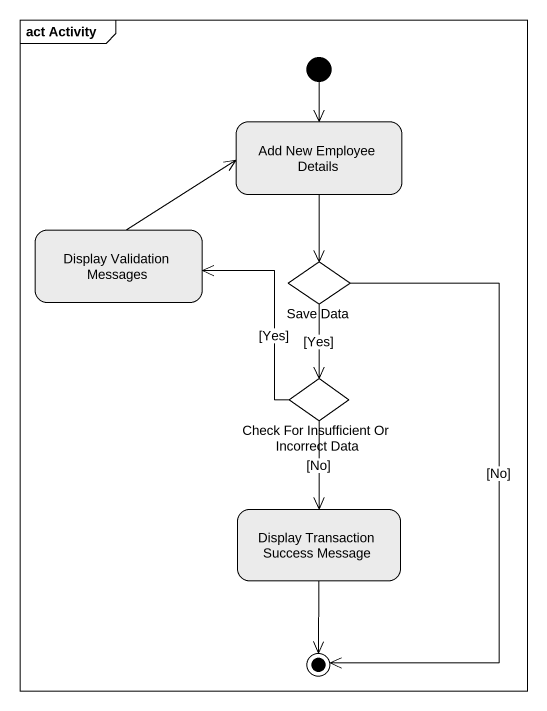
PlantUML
@startuml
mainframe act Activity
hide empty description
state "Add New Employee Details" as Add_New_Employee_Details #EBEBEB
state "Display Validation Messages" as Display_Validation_Messages #EBEBEB
state "Save Data" as Save_Data <<choice>> #EBEBEB
state "Check For Insufficient Or Incorrect Data" as Check_For_Insufficient_Or <<choice>> #EBEBEB
state "Display Transaction Success Message" as Display_Transaction_Success #EBEBEB
[*] --> Add_New_Employee_Details
Add_New_Employee_Details --> Save_Data
Display_Validation_Messages -right-> Add_New_Employee_Details
Save_Data --> Check_For_Insufficient_Or : [Yes]
Check_For_Insufficient_Or -up-> Display_Validation_Messages : [Yes]
Check_For_Insufficient_Or --> Display_Transaction_Success : [No]
Save_Data --> [*] : [No]
Display_Transaction_Success --> [*]
@enduml
